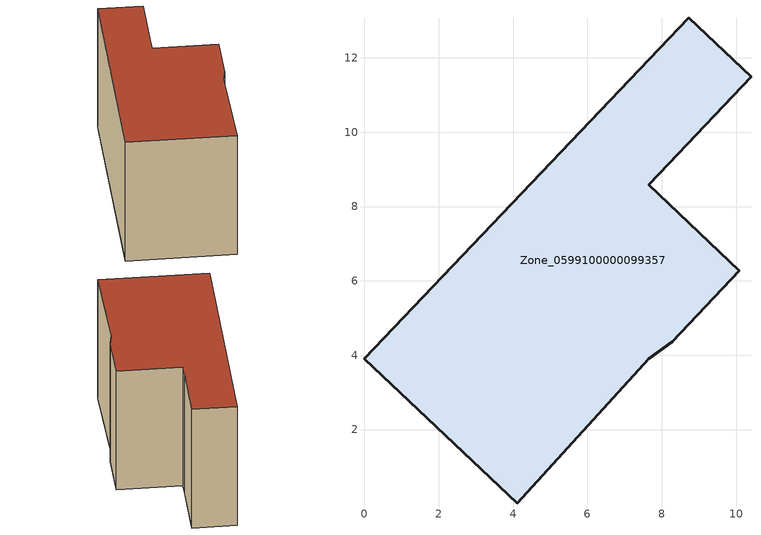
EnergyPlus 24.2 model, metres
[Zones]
Zone_0599100000099357
 floor ground (C_G): 8.18,9.15 7.65,8.59 10.09,6.27 8.28,4.37 7.65,3.9 4.11,0.02 0,3.91 8.73,13.08 10.4,11.49 z0
 wall outside (C_F): 8.73,13.08 0,3.91 4.11,0.02 7.65,3.9 8.28,4.37 10.09,6.27 7.65,8.59 8.18,9.15 10.4,11.49 8.73,13.08 z0:7.03
 roof outside (C_R): 8.28,4.37 10.09,6.27 7.65,8.59 8.18,9.15 10.4,11.49 8.73,13.08 0,3.91 4.11,0.02 7.65,3.9 z7.03
[BUILDING]
Pand.0599100000099357: North Axis=0; Terrain=City; Loads Convergence Tolerance Value=0.04; Temperature Convergence Tolerance Value=0.4; Solar Distribution=FullExterior; Maximum Number of Warmup Days=25; Minimum Number of Warmup Days=1
[Site:Location]
Rotterdam.The.Hague.AP_ZH_NLD Design_Conditions: Latitude=51.96; Longitude=4.45; Time Zone=1; Elevation=-4.5
[SITE:GROUNDTEMPERATURE:BUILDINGSURFACE]
18, 18, 18, 18, 18, 18, 18, 18, 18, 18, 18, 18
[MATERIAL] Thermal Absorptance=0.9; Solar Absorptance=0.7; Visible Absorptance=0.7
Name | Roughness | Thickness | Conductivity | Density | Specific Heat
G.TC.1975-1991 | MediumSmooth | 0.15 | 0.288461 | 540 | 1210
F.TC.1975-1991 | Rough | 0.3 | 0.230769 | 1920 | 840
R.TC.1975-1991 | MediumRough | 0.2 | 0.153846 | 1500 | 1000
[CONSTRUCTION]
C_G: G.TC.1975-1991
C_F: F.TC.1975-1991
C_R: R.TC.1975-1991
[ZONE]
Zone_0599100000099357: Type=1; Multiplier=1; Ceiling Height=Autocalculate; Volume=Autocalculate; Floor Area=autocalculate; Part of Total Floor Area=Yes
[ZONEINFILTRATION:DESIGNFLOWRATE]
Infil_Zone_0599100000099357: Zone or ZoneList or Space or SpaceList=Zone_0599100000099357; Schedule=AlwaysOn; Design Flow Rate Calculation Method=Flow/Area; Flow Rate per Floor Area=0.003; Constant Term Coefficient=1; Temperature Term Coefficient=0; Velocity Term Coefficient=0; Velocity Squared Term Coefficient=0
[HVACTEMPLATE:ZONE:IDEALLOADSAIRSYSTEM]
Zone_0599100000099357: Maximum Heating Supply Air Temperature=50; Minimum Cooling Supply Air Temperature=13; Maximum Heating Supply Air Humidity Ratio=0.0156; Minimum Cooling Supply Air Humidity Ratio=0.0077; Heating Limit=NoLimit; Cooling Limit=NoLimit; Dehumidification Control Type=ConstantSensibleHeatRatio; Cooling Sensible Heat Ratio=0.7; Dehumidification Setpoint=60; Humidification Control Type=None; Humidification Setpoint=30; Outdoor Air Method=None; Outdoor Air Flow Rate per Person=0.00944; Outdoor Air Flow Rate per Zone Floor Area=0; Outdoor Air Flow Rate per Zone=0; Demand Controlled Ventilation Type=None; Outdoor Air Economizer Type=NoEconomizer; Heat Recovery Type=None; Sensible Heat Recovery Effectiveness=0.7; Latent Heat Recovery Effectiveness=0.65
[ZONECONTROL:THERMOSTAT]
ThermostatControl_Zone_0599100000099357: Zone or ZoneList=Zone_0599100000099357; Control Type Schedule=DualSetpointControlType; Control 1=Thermostat_Zone_0599100000099357; Temperature Difference Between Cutout And Setpoint=0
[THERMOSTATSETPOINT:DUALSETPOINT]
Thermostat_Zone_0599100000099357: Heating Setpoint Temperature Schedule=HeatingSetpoint_Zone_0599100000099357; Cooling Setpoint Temperature Schedule=CoolingSetpoint_Zone_0599100000099357
[SCHEDULE:COMPACT]
HeatingSetpoint_Zone_0599100000099357: Through: 12/31, For: AllDays, Until: 24:00, 21
CoolingSetpoint_Zone_0599100000099357: Through: 12/31, For: AllDays, Until: 24:00, 24
DualSetpointControlType: Through: 12/31, For: AllDays, Until: 24:00, 4
AlwaysOn: Through: 12/31, For: AllDays, Until: 24:00, 1
